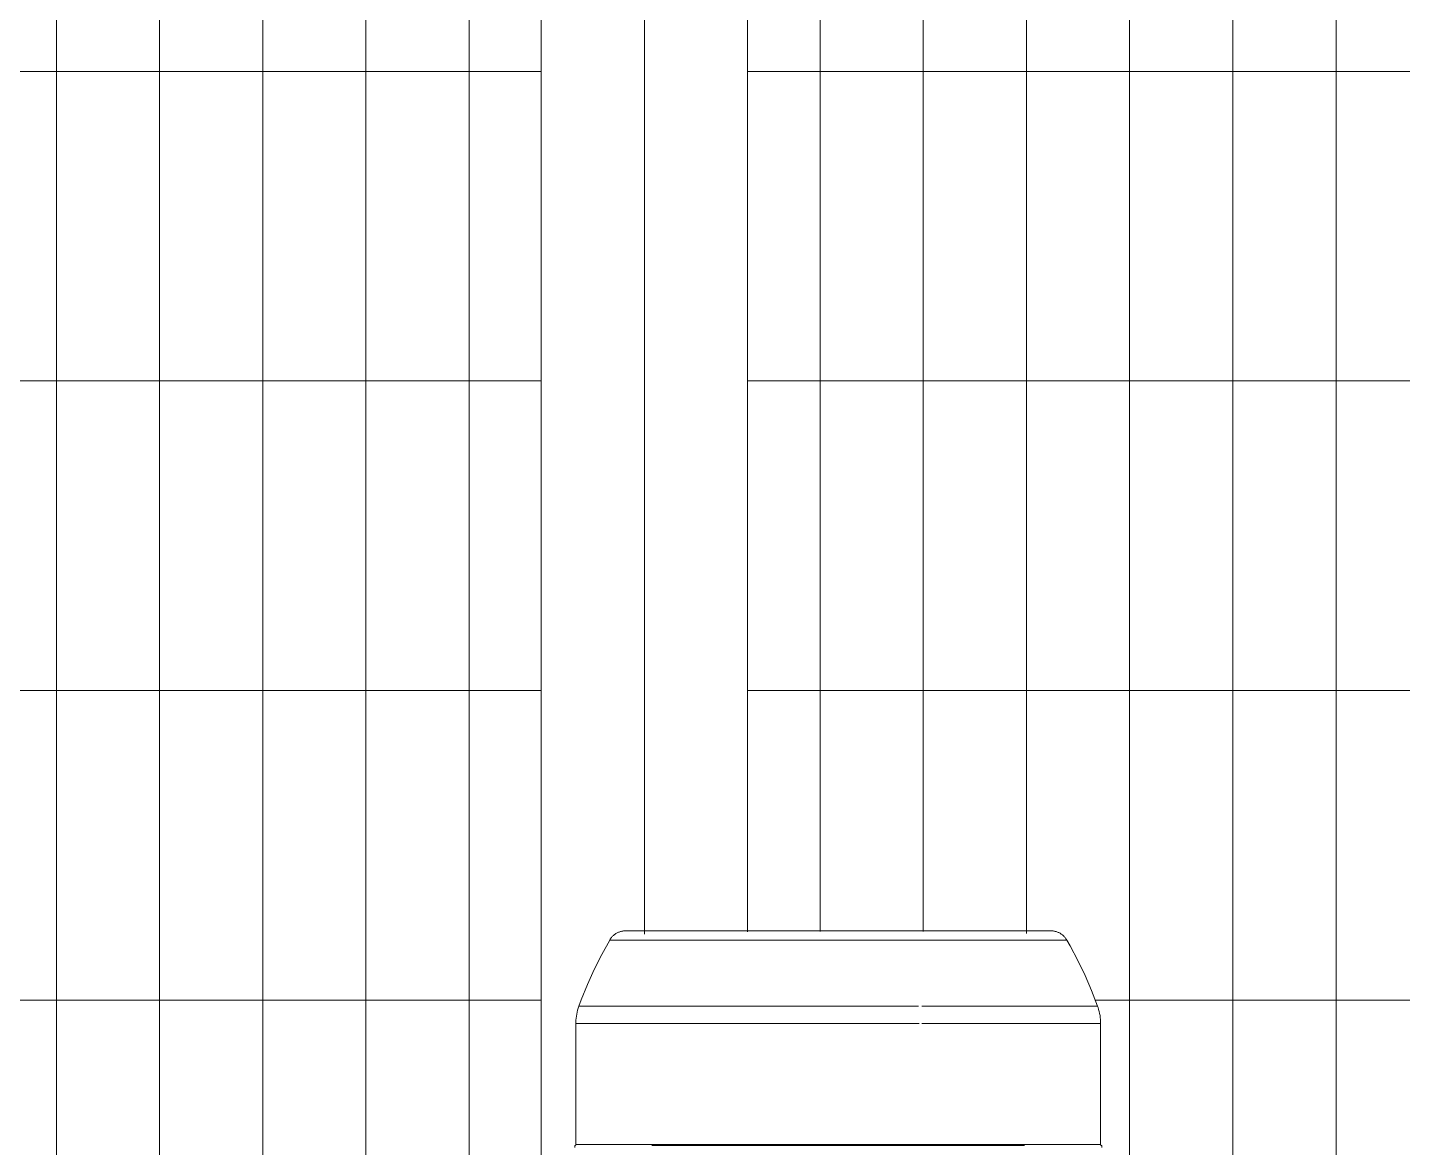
# Model space of a CAD drawing. Header units: millimetres. Extents: x -33493 to 146110, y 17338 to 47807.
# Drawn here: x 7350 to 8017, y 38186 to 38729 of the extents above; entities that cross this region are included whole.
import ezdxf

# ---------------------------------------------------------------- set-up
doc = ezdxf.new("R2010")
doc.units = ezdxf.units.MM
doc.linetypes.add('Dash', pattern=[952.5, 476.25, -476.25])
for name, color, linetype, lineweight in [('0-1', 7, 'Continuous', 5), ('A-_GENM----_H', 7, 'Dash', 9), ('A_--------_E-', 7, 'Continuous', 9)]:
    doc.layers.add(name, color=color, linetype=linetype, lineweight=lineweight)
doc.layers.add('A-_DOOR----_E-1', color=6, linetype='Continuous', lineweight=9, true_color=0xff00ff)

# ---------------------------------------------------------------- blocks, each defined once
blk = doc.blocks.new('1599_DB_P_S_BLK2 23 0814_rvt-1-DOOR _ WINDOW SCHEDULE - ELEVATION 3 Copy 1')
at = {"layer": 'A_--------_E-', "color": 8}
for p, q in [((7743.15, 38287.05), (7632.43, 38287.05)), ((7743.15, 38291.5), (7641.7, 38291.5)), ((7641.7, 38291.5), (7743.15, 38291.5)), ((7743.15, 38291.5), (7844.61, 38291.5)), ((7844.61, 38291.5), (7743.15, 38291.5)), ((7853.88, 38287.05), (7743.15, 38287.05)), ((7743.15, 38255.01), (7617.5, 38255.01)), ((7781.98, 38255.01), (7743.15, 38255.01)), ((7868.81, 38255.01), (7783.69, 38255.01)), ((7743.15, 38246.52), (7616, 38246.52)), ((7616, 38187.9), (7616, 38246.52)), ((7782.44, 38246.52), (7743.15, 38246.52)), ((7870.3, 38246.52), (7783.66, 38246.52)), ((7870.3, 38246.52), (7870.3, 38187.9)), ((7615.5, 38186.5), (7615.5, 38187.4)), ((7743.15, 38187.9), (7616, 38187.9)), ((7743.15, 38187.4), (7652.89, 38187.4)), ((7724.68, 38187.4), (7743.15, 38187.4)), ((7870.3, 38187.9), (7743.15, 38187.9)), ((7743.15, 38187.4), (7763.12, 38187.4)), ((7833.42, 38187.4), (7743.15, 38187.4)), ((7870.8, 38187.4), (7870.8, 38186.5))]:
    blk.add_line(p, q, dxfattribs=at)
at = {"layer": 'A_--------_E-', "color": 8, "flags": 128}
for points in [[(7632.43, 38287.05), (7628.55, 38280.02), (7624.95, 38272.83), (7621.64, 38265.51), (7618.63, 38258.06), (7617.5, 38255.01)], [(7640.13, 38291.5), (7639.78, 38291.49), (7639.42, 38291.47), (7639.07, 38291.44), (7638.72, 38291.39), (7638.37, 38291.32), (7638.02, 38291.24), (7637.67, 38291.15), (7637.33, 38291.05), (7637, 38290.93), (7636.67, 38290.8), (7636.34, 38290.65), (7636.02, 38290.49), (7635.71, 38290.32), (7635.41, 38290.14), (7635.11, 38289.95), (7634.82, 38289.74), (7634.54, 38289.52), (7634.27, 38289.29), (7634, 38289.05), (7633.75, 38288.8), (7633.51, 38288.54), (7633.27, 38288.27), (7633.05, 38287.99), (7632.84, 38287.7), (7632.65, 38287.41), (7632.46, 38287.11), (7632.43, 38287.05)], [(7743.15, 38291.5), (7739.03, 38291.5), (7734.92, 38291.5), (7730.82, 38291.5), (7726.74, 38291.5), (7722.69, 38291.5), (7718.67, 38291.5), (7714.68, 38291.5), (7710.75, 38291.5), (7706.86, 38291.5), (7703.04, 38291.5), (7699.27, 38291.5), (7695.58, 38291.5), (7691.97, 38291.5), (7688.43, 38291.5), (7684.98, 38291.5), (7681.63, 38291.5), (7678.38, 38291.5), (7675.22, 38291.5), (7672.18, 38291.5), (7669.25, 38291.5), (7666.44, 38291.5), (7663.75, 38291.5), (7661.19, 38291.5), (7658.76, 38291.5), (7656.47, 38291.5), (7654.31, 38291.5), (7652.29, 38291.5), (7650.43, 38291.5), (7648.71, 38291.5), (7647.14, 38291.5), (7645.72, 38291.5), (7644.46, 38291.5), (7643.36, 38291.5), (7642.41, 38291.5), (7641.63, 38291.5), (7641.01, 38291.5), (7640.56, 38291.5), (7640.27, 38291.5), (7640.14, 38291.5), (7640.13, 38291.5)], [(7640.13, 38291.5), (7640.22, 38291.5), (7640.46, 38291.5), (7640.88, 38291.5), (7641.45, 38291.5), (7642.19, 38291.5), (7643.09, 38291.5), (7644.15, 38291.5), (7645.36, 38291.5), (7646.74, 38291.5), (7648.27, 38291.5), (7649.95, 38291.5), (7651.78, 38291.5), (7653.75, 38291.5), (7655.87, 38291.5), (7658.13, 38291.5), (7660.52, 38291.5), (7663.05, 38291.5), (7665.7, 38291.5), (7668.48, 38291.5), (7671.38, 38291.5), (7674.39, 38291.5), (7677.51, 38291.5), (7680.74, 38291.5), (7684.07, 38291.5), (7687.49, 38291.5), (7691, 38291.5), (7694.6, 38291.5), (7698.27, 38291.5), (7702.01, 38291.5), (7705.82, 38291.5), (7709.69, 38291.5), (7713.62, 38291.5), (7717.59, 38291.5), (7721.6, 38291.5), (7725.64, 38291.5), (7729.72, 38291.5), (7733.81, 38291.5), (7737.92, 38291.5), (7742.04, 38291.5), (7743.15, 38291.5)], [(7743.15, 38291.5), (7747.27, 38291.5), (7751.39, 38291.5), (7755.49, 38291.5), (7759.57, 38291.5), (7763.62, 38291.5), (7767.64, 38291.5), (7771.62, 38291.5), (7775.56, 38291.5), (7779.44, 38291.5), (7783.27, 38291.5), (7787.03, 38291.5), (7790.73, 38291.5), (7794.34, 38291.5), (7797.88, 38291.5), (7801.32, 38291.5), (7804.68, 38291.5), (7807.93, 38291.5), (7811.08, 38291.5), (7814.13, 38291.5), (7817.05, 38291.5), (7819.87, 38291.5), (7822.55, 38291.5), (7825.12, 38291.5), (7827.55, 38291.5), (7829.84, 38291.5), (7832, 38291.5), (7834.01, 38291.5), (7835.88, 38291.5), (7837.6, 38291.5), (7839.17, 38291.5), (7840.59, 38291.5), (7841.85, 38291.5), (7842.95, 38291.5), (7843.89, 38291.5), (7844.67, 38291.5), (7845.29, 38291.5), (7845.75, 38291.5), (7846.04, 38291.5), (7846.17, 38291.5), (7846.17, 38291.5)], [(7846.17, 38291.5), (7846.09, 38291.5), (7845.84, 38291.5), (7845.43, 38291.5), (7844.86, 38291.5), (7844.12, 38291.5), (7843.22, 38291.5), (7842.16, 38291.5), (7840.94, 38291.5), (7839.57, 38291.5), (7838.04, 38291.5), (7836.36, 38291.5), (7834.53, 38291.5), (7832.56, 38291.5), (7830.44, 38291.5), (7828.18, 38291.5), (7825.78, 38291.5), (7823.26, 38291.5), (7820.6, 38291.5), (7817.83, 38291.5), (7814.93, 38291.5), (7811.91, 38291.5), (7808.79, 38291.5), (7805.56, 38291.5), (7802.24, 38291.5), (7798.81, 38291.5), (7795.3, 38291.5), (7791.71, 38291.5), (7788.04, 38291.5), (7784.29, 38291.5), (7780.48, 38291.5), (7776.61, 38291.5), (7772.69, 38291.5), (7768.72, 38291.5), (7764.71, 38291.5), (7760.66, 38291.5), (7756.59, 38291.5), (7752.49, 38291.5), (7748.38, 38291.5), (7744.27, 38291.5), (7743.15, 38291.5)], [(7853.88, 38287.05), (7853.69, 38287.36), (7853.5, 38287.66), (7853.29, 38287.94), (7853.07, 38288.23), (7852.84, 38288.5), (7852.6, 38288.76), (7852.35, 38289.01), (7852.08, 38289.25), (7851.81, 38289.48), (7851.53, 38289.7), (7851.25, 38289.91), (7850.95, 38290.11), (7850.65, 38290.29), (7850.33, 38290.47), (7850.02, 38290.63), (7849.69, 38290.77), (7849.36, 38290.91), (7849.03, 38291.03), (7848.69, 38291.14), (7848.34, 38291.23), (7848, 38291.31), (7847.65, 38291.38), (7847.3, 38291.43), (7846.94, 38291.47), (7846.59, 38291.49), (7846.23, 38291.5), (7846.17, 38291.5)], [(7868.81, 38255.01), (7865.92, 38262.51), (7862.73, 38269.88), (7859.25, 38277.13), (7855.48, 38284.22), (7853.88, 38287.05)], [(7617.5, 38255.01), (7617.18, 38254.07), (7616.89, 38253.11), (7616.65, 38252.15), (7616.44, 38251.17), (7616.28, 38250.19), (7616.15, 38249.2), (7616.06, 38248.21), (7616.01, 38247.22), (7616, 38246.52)], [(7870.3, 38246.52), (7870.28, 38247.51), (7870.22, 38248.51), (7870.12, 38249.5), (7869.99, 38250.49), (7869.81, 38251.47), (7869.59, 38252.44), (7869.33, 38253.4), (7869.04, 38254.35), (7868.81, 38255.01)], [(7616, 38187.9), (7616, 38187.88), (7616, 38187.86), (7616, 38187.84), (7616, 38187.82), (7615.99, 38187.8), (7615.99, 38187.78), (7615.98, 38187.76), (7615.98, 38187.74), (7615.97, 38187.72), (7615.96, 38187.71), (7615.96, 38187.69), (7615.95, 38187.67), (7615.94, 38187.65), (7615.93, 38187.63), (7615.92, 38187.62), (7615.9, 38187.6), (7615.89, 38187.59), (7615.88, 38187.57), (7615.87, 38187.56), (7615.85, 38187.54), (7615.84, 38187.53), (7615.82, 38187.51), (7615.81, 38187.5), (7615.79, 38187.49), (7615.77, 38187.48), (7615.76, 38187.47), (7615.74, 38187.46), (7615.72, 38187.45), (7615.7, 38187.44), (7615.68, 38187.43), (7615.67, 38187.43), (7615.65, 38187.42), (7615.63, 38187.42), (7615.61, 38187.41), (7615.59, 38187.41), (7615.57, 38187.4), (7615.55, 38187.4), (7615.53, 38187.4), (7615.51, 38187.4), (7615.5, 38187.4)], [(7870.8, 38187.4), (7870.78, 38187.4), (7870.76, 38187.4), (7870.74, 38187.4), (7870.72, 38187.41), (7870.7, 38187.41), (7870.68, 38187.41), (7870.67, 38187.42), (7870.65, 38187.43), (7870.63, 38187.43), (7870.61, 38187.44), (7870.59, 38187.45), (7870.57, 38187.46), (7870.55, 38187.47), (7870.54, 38187.48), (7870.52, 38187.49), (7870.5, 38187.5), (7870.49, 38187.51), (7870.47, 38187.52), (7870.46, 38187.54), (7870.44, 38187.55), (7870.43, 38187.57), (7870.42, 38187.58), (7870.41, 38187.6), (7870.39, 38187.61), (7870.38, 38187.63), (7870.37, 38187.65), (7870.36, 38187.66), (7870.35, 38187.68), (7870.34, 38187.7), (7870.34, 38187.72), (7870.33, 38187.74), (7870.32, 38187.76), (7870.32, 38187.78), (7870.31, 38187.8), (7870.31, 38187.82), (7870.31, 38187.83), (7870.31, 38187.85), (7870.3, 38187.87), (7870.3, 38187.89), (7870.3, 38187.9)]]:
    blk.add_lwpolyline(points, dxfattribs=at)
blk = doc.blocks.new('GATE - 1200L x 2200H - B3-MG01 2-5368641-DOOR _ WINDOW SCHEDULE - ELEVATION 3 Copy 1')
at = {"layer": 'A-_DOOR----_E-1'}
h = blk.add_hatch(dxfattribs=at)
h.set_pattern_fill('FP_3', color=256, style=0, pattern_type=2)
h.set_pattern_definition([(180, (9514.28, 37357.9), (2e-14, 150), []), (90, (9514.276, 37357.897), (50, -3e-15), [])])
h.paths.add_polyline_path([(7430.27, 37865), (7568.15, 37865), (7568.15, 37878.5), (7583.15, 37878.5), (7599.28, 37892.03), (7599.28, 39217.89), (7214.57, 39217.9), (7236.02, 39180.72), (7236.02, 39128.72), (7124.28, 39128.72), (7124.28, 38290.15), (7200.64, 38291.5), (7322.87, 38287.84), (7323.57, 38287.05), (7329.35, 38286.33), (7343.91, 38255.01), (7337.77, 38255.01), (7339.19, 38249.72), (7342.56, 38250.81), (7343.92, 38246.52), (7345.41, 38246.52), (7343.9, 38187.9), (7323.76, 38186.5), (7325.23, 38186), (7345.64, 38186), (7343.91, 37942.34), (7339.15, 37940.72), (7341.93, 37941.26), (7345.43, 37942), (7349.85, 37942), (7350.76, 37901.58), (7378.26, 37878.5), (7393.26, 37878.5), (7393.26, 37865)])
h.paths.add_polyline_path([(7261.25, 37878.5), (7238.26, 37880.09), (7238.99, 37878.5), (7257.46, 37878.5)])
h.paths.add_polyline_path([(7175.28, 37878.5), (7198.31, 37880.09), (7197.53, 37879.5), (7179.06, 37878.59)])
h.paths.add_polyline_path([(7327.07, 37888.5), (7327.07, 37889.35), (7326.76, 37888.5)])
h.paths.add_polyline_path([(7320.03, 37924.5), (7322.08, 37931), (7319.89, 37931.68), (7317.03, 37931.23), (7315.52, 37931.89), (7313.95, 37930.91), (7319.89, 37924.64)])
h.paths.add_polyline_path([(7251.33, 37924.5), (7248.83, 37931), (7255.25, 37931), (7255.17, 37933.5), (7247.99, 37933.5), (7246.81, 37935.75), (7245.21, 37930.05), (7250.86, 37924.92)])
h.paths.add_polyline_path([(7131.88, 37931), (7135.43, 37932.4), (7132.85, 37932.25), (7132.17, 37931.37)])
h.paths.add_polyline_path([(7131.7, 37924.5), (7130.81, 37931.49), (7129.16, 37930.76), (7130.91, 37926.44)])
h.paths.add_polyline_path([(7304.83, 37924.5), (7306.59, 37931.89), (7304.67, 37929.98)])
h.paths.add_polyline_path([(7185.2, 37924.5), (7192.35, 37931), (7188.95, 37936.64), (7187.7, 37933.5), (7181.27, 37934.13), (7181.68, 37931), (7188.54, 37930.84), (7185.66, 37925.38)])
h.paths.add_polyline_path([(7170.21, 37931), (7181.27, 37931), (7177.81, 37936.61), (7176.47, 37933.5), (7170.21, 37934.13), (7170.11, 37931.94)])
h.paths.add_polyline_path([(7159.16, 37931), (7155.37, 37935.02), (7155.02, 37933.5), (7150.97, 37933.5), (7150.97, 37931), (7158.01, 37931)])
h.paths.add_polyline_path([(7163.6, 37931), (7169.77, 37931.77), (7166.72, 37937.03), (7165.28, 37933.5), (7159.16, 37934.14), (7159.61, 37931), (7162.85, 37931)])
h.paths.add_polyline_path([(7304.65, 37931), (7301.97, 37932.8), (7301.97, 37931), (7303.68, 37931)])
h.paths.add_polyline_path([(7266.32, 37931), (7266.23, 37933.5), (7259.14, 37933.5), (7257.46, 37934.92), (7257.16, 37931), (7266.23, 37931)])
h.paths.add_polyline_path([(7277.37, 37931), (7275.91, 37933.5), (7270.31, 37933.5), (7269.01, 37935.68), (7268.28, 37931), (7277.28, 37931)])
h.paths.add_polyline_path([(7287.05, 37931), (7290.01, 37931.67), (7292.41, 37936.83), (7292.06, 37943.81), (7293.1, 37973.4), (7289.07, 37971), (7290.46, 37970.48), (7289.45, 37933.5), (7281.15, 37935.02), (7280, 37935.44), (7278.51, 37931), (7285.62, 37931)])
h.paths.add_polyline_path([(7192.35, 37931), (7194.37, 37931.58), (7193.81, 37933.5), (7192.35, 37934.13), (7192.12, 37933.5)])
h.paths.add_polyline_path([(7242.71, 37931), (7244.17, 37931), (7242.71, 37933.5), (7242.16, 37932.83), (7242.16, 37931)])
h.paths.add_polyline_path([(7147.08, 37931), (7150.97, 37931), (7149.27, 37933.5), (7146.52, 37935.02), (7146.06, 37943.81), (7147.08, 37971), (7143.42, 37974.05), (7144.46, 37972.06), (7145.27, 37933.5), (7146.98, 37931)])
h.paths.add_polyline_path([(7154.76, 37968.67), (7154.76, 37968.75), (7150.97, 37969.43)])
h.paths.add_polyline_path([(7298.74, 37980.54), (7299.21, 37981.44), (7298.86, 37981.03)])
h.paths.add_polyline_path([(7139.87, 38152.1), (7146.06, 38160.36), (7144.46, 38157.39), (7140.41, 38152.79)])
h.paths.add_polyline_path([(7296.65, 38152.1), (7292.06, 38160.36), (7290.46, 38158.44), (7295.11, 38153.77), (7296.02, 38152.79)])
h.paths.add_polyline_path([(7285.98, 38160.41), (7281.51, 38161.45), (7280.05, 38186.5), (7281.51, 38186), (7281.51, 38161.3), (7285.86, 38160.44)])
h.paths.add_polyline_path([(7150.54, 38160.41), (7155.73, 38161.45), (7156.62, 38186), (7154.8, 38186), (7153.33, 38161.05), (7150.66, 38160.46)])
h.paths.add_polyline_path([(7192.43, 38186), (7198.3, 38186.38), (7203.52, 38186), (7212.31, 38186), (7191.31, 38186)])
h.paths.add_polyline_path([(7312.23, 38186), (7310.03, 38186.5), (7310.03, 38186)])
h.paths.add_polyline_path([(7124.28, 38187.14), (7153.27, 38187.4), (7124.28, 38187.4)])
h.paths.add_polyline_path([(7124.28, 39195.02), (7137.48, 39217.9), (7124.28, 39217.9), (7124.28, 39200.97)])
h = blk.add_hatch(dxfattribs=at)
h.set_pattern_fill('FP_4', color=256, style=0, pattern_type=2)
h.set_pattern_definition([(0, (5784.28, 37357.9), (0, 150), []), (90, (5784.276, 37357.897), (-50, 3e-15), [])])
h.paths.add_polyline_path([(7918.15, 37865), (8052.31, 37865), (8052.2, 38466.18), (8054.94, 38479.14), (8054.94, 38618.66), (8052.2, 38628.23), (8052.2, 38712), (8174.28, 38712), (8174.28, 39217.89), (7699.28, 39217.9), (7699.28, 38291.09), (7808.24, 38291.12), (7840.59, 38289.91), (7847.76, 38287.84), (7848.46, 38287.05), (7854.24, 38286.33), (7868.81, 38255.01), (7862.66, 38255.01), (7864.08, 38249.72), (7867.45, 38250.81), (7868.81, 38246.52), (7870.3, 38246.52), (7868.79, 38187.9), (7848.65, 38186.5), (7850.12, 38186), (7870.53, 38186), (7868.8, 37942.34), (7864.05, 37940.72), (7866.82, 37941.26), (7871.91, 37942), (7874.74, 37942), (7875.65, 37901.58), (7903.15, 37878.5), (7918.15, 37878.5)])
h.paths.add_polyline_path([(7723.15, 37878.5), (7723.2, 37880.09), (7722.43, 37879.5), (7722.95, 37878.5)])
h.paths.add_polyline_path([(7786.14, 37878.5), (7763.15, 37880.09), (7763.88, 37878.5), (7783.58, 37878.5)])
h.paths.add_polyline_path([(7851.96, 37888.5), (7851.96, 37889.35), (7851.65, 37888.5)])
h.paths.add_polyline_path([(7838.75, 37931), (7845.62, 37925.66), (7846.97, 37931), (7844.78, 37931.68), (7841.92, 37931.23), (7840.41, 37931.89), (7838.81, 37931.03)])
h.paths.add_polyline_path([(7829.72, 37924.5), (7831.48, 37931.89), (7829.56, 37929.98)])
h.paths.add_polyline_path([(7710.09, 37924.5), (7717.24, 37931), (7713.84, 37936.64), (7712.59, 37933.5), (7706.16, 37934.13), (7706.57, 37931), (7713.43, 37930.84), (7710.55, 37925.38)])
h.paths.add_polyline_path([(7776.22, 37924.5), (7773.72, 37931), (7780.14, 37931), (7780.06, 37933.5), (7772.88, 37933.5), (7771.7, 37935.75), (7770.1, 37930.05), (7775.75, 37924.92)])
h.paths.add_polyline_path([(7829.54, 37931), (7826.86, 37932.8), (7826.86, 37931), (7828.57, 37931)])
h.paths.add_polyline_path([(7786.78, 37931), (7791.3, 37931.94), (7791.12, 37933.5), (7784.03, 37933.5), (7782.8, 37935.72), (7782.05, 37931), (7784.95, 37931)])
h.paths.add_polyline_path([(7768.98, 37931), (7769.06, 37931), (7767.6, 37933.5), (7767.05, 37932.83), (7768.67, 37931)])
h.paths.add_polyline_path([(7704.26, 37931), (7706.16, 37931), (7702.7, 37936.61), (7701.36, 37933.5), (7699.28, 37933.5), (7699.52, 37931), (7703.95, 37931)])
h.paths.add_polyline_path([(7802.17, 37931), (7802.26, 37931), (7800.8, 37933.5), (7795.2, 37933.5), (7793.9, 37935.68), (7793.17, 37931), (7801.81, 37931)])
h.paths.add_polyline_path([(7813.23, 37931), (7814.9, 37931.67), (7817.3, 37936.83), (7816.95, 37943.81), (7817.99, 37973.4), (7813.96, 37971), (7815.35, 37970.48), (7814.34, 37933.5), (7806.04, 37935.02), (7804.9, 37935.44), (7803.4, 37931), (7813.03, 37931)])
h.paths.add_polyline_path([(7717.24, 37931), (7719.26, 37931.58), (7718.7, 37933.5), (7717.24, 37934.13), (7717.01, 37933.5)])
h.paths.add_polyline_path([(7823.63, 37980.54), (7824.1, 37981.44), (7823.75, 37981.03)])
h.paths.add_polyline_path([(7821.55, 38152.1), (7816.95, 38160.36), (7815.35, 38158.44), (7820, 38153.77), (7820.91, 38152.79)])
h.paths.add_polyline_path([(7810.88, 38160.41), (7806.4, 38161.45), (7804.94, 38186.5), (7806.4, 38186), (7806.4, 38161.3), (7810.75, 38160.44)])
h.paths.add_polyline_path([(7837.12, 38186), (7834.92, 38186.5), (7834.92, 38186)])
for p, q in [((7649.28, 39267.29), (7649.28, 38289.93)), ((7649.28, 38289.93), (7649.28, 39267.29)), ((7599.28, 37892.03), (7599.28, 39217.9)), ((7699.28, 39217.9), (7699.28, 38291.06))]:
    blk.add_line(p, q, dxfattribs=at)
at = {"layer": 'A-_GENM----_H'}
for p, q in [((7648.94, 39267.29), (7112.15, 38287.05)), ((7649.61, 39267.29), (8054.94, 38527.12))]:
    blk.add_line(p, q, dxfattribs=at)

msp = doc.modelspace()

# ---------------------------------------------------------------- block references
at = {"layer": '0-1'}
msp.add_blockref('1599_DB_P_S_BLK2 23 0814_rvt-1-DOOR _ WINDOW SCHEDULE - ELEVATION 3 Copy 1', (0, 0), dxfattribs=at)
at = {"layer": 'A-_DOOR----_E-1'}
msp.add_blockref('GATE - 1200L x 2200H - B3-MG01 2-5368641-DOOR _ WINDOW SCHEDULE - ELEVATION 3 Copy 1', (0, 0), dxfattribs=at)

doc.saveas('drawing.dxf')
